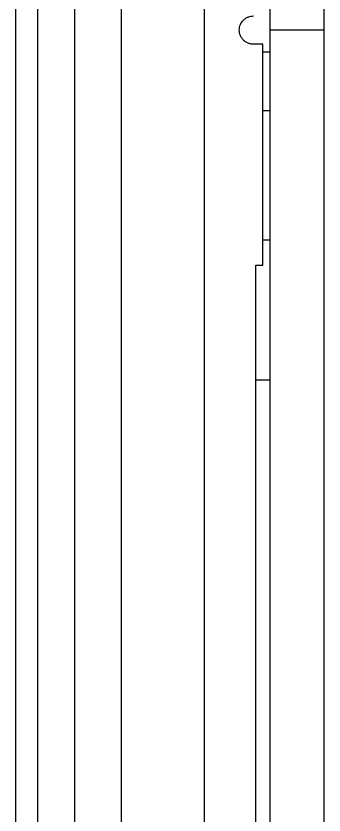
# Model space of a CAD drawing. Header units: millimetres. Extents: x 620 to 19791, y 2539 to 6969.
# Drawn here: x 4564.38 to 4577.47, y 3623.56 to 3657.55 of the extents above; entities that cross this region are included whole.
import ezdxf

# ---------------------------------------------------------------- set-up
doc = ezdxf.new("R2010")
doc.units = ezdxf.units.MM

msp = doc.modelspace()

# ---------------------------------------------------------------- linework, layer by layer
at = {"color": 7, "linetype": 'Continuous', "lineweight": 25}
for p, q in [((4575.17435, 3825.70281), (4575.17435, 3656.95281)), ((4577.47435, 3656.95281), (4577.47435, 3825.70281)), ((4568.87435, 3488.70282), (4568.87435, 3825.20281)), ((4572.37435, 3825.20281), (4572.37435, 3488.70282)), ((4564.38316, 3537.34381), (4564.38316, 3776.56182)), ((4565.29581, 3776.56181), (4565.29581, 3537.34381)), ((4566.87436, 3776.56188), (4566.87443, 3537.34355)), ((4575.17435, 3656.95281), (4575.17435, 3488.20281)), ((4577.47435, 3656.95281), (4575.17435, 3656.95281)), ((4577.47435, 3488.20281), (4577.47435, 3656.95281)), ((4574.87435, 3656.35281), (4574.47436, 3656.35281)), ((4574.87435, 3646.95281), (4574.87435, 3656.35281)), ((4574.87435, 3656.02281), (4575.17435, 3656.02281)), ((4575.17435, 3653.52281), (4574.87435, 3653.52281)), ((4574.87435, 3648.02281), (4575.17435, 3648.02281)), ((4574.57435, 3646.95281), (4574.87435, 3646.95281)), ((4574.57435, 3577.07781), (4574.57435, 3646.95281)), ((4574.57435, 3642.07781), (4575.17435, 3642.07781))]:
    msp.add_line(p, q, dxfattribs=at)
msp.add_open_spline([(4574.47436, 3656.35281), (4574.44833, 3656.35376), (4574.39646, 3656.35565), (4574.31979, 3656.37136), (4574.23264, 3656.40064), (4574.13829, 3656.45069), (4574.01721, 3656.55086), (4573.90563, 3656.71733), (4573.85846, 3656.95281), (4573.90564, 3657.18832), (4574.01711, 3657.35457), (4574.13815, 3657.45493), (4574.24383, 3657.51061), (4574.35732, 3657.54642), (4574.43531, 3657.55068), (4574.47436, 3657.55281)], degree=3, knots=[0, 0, 0, 0, 0.04155084, 0.08280837, 0.12448102, 0.18817218, 0.25213628, 0.37414343, 0.50005215, 0.62596087, 0.74796802, 0.81165915, 0.87562321, 0.93774311, 1, 1, 1, 1], dxfattribs=at)

doc.saveas('drawing.dxf')
